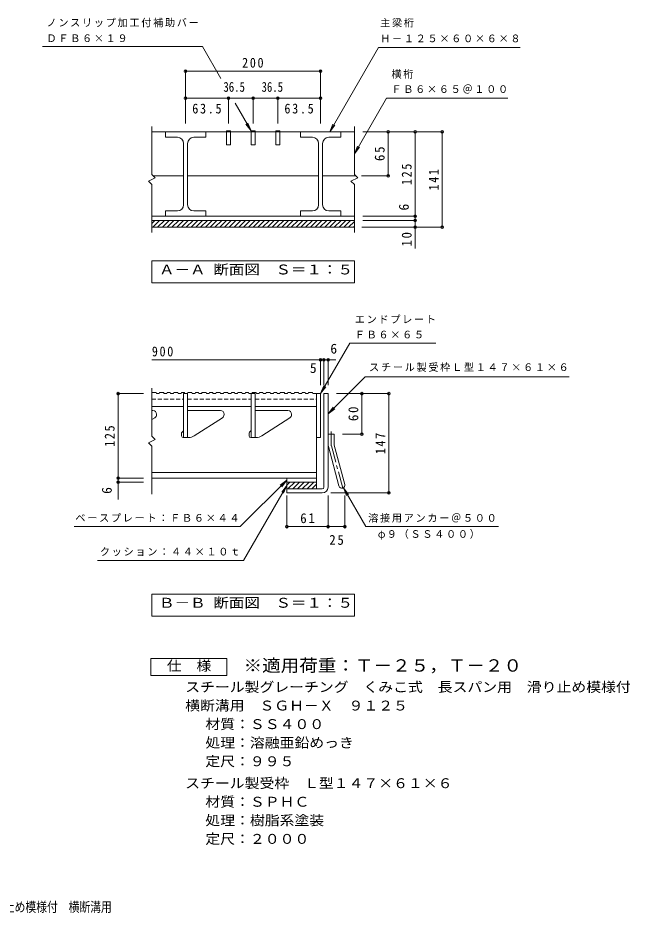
# Model space of a CAD drawing. Units: millimetres on the paper, enlarged 10 times, with parts at other scales. Extents: x -1787 to 1840, y -1371 to 1329.
# Drawn here: x 26 to 1840, y -1323 to 1329 of the extents above; entities that cross this region are included whole.
import ezdxf
from ezdxf.enums import TextEntityAlignment as Align

# ---------------------------------------------------------------- set-up
doc = ezdxf.new("R2010")
doc.units = ezdxf.units.MM
doc.header["$LTSCALE"] = 10
doc.header["$PDMODE"] = 32
doc.header["$PDSIZE"] = 8
doc.linetypes.add('CHAIN1', pattern=[8, 5, -1, 1, -1])
doc.linetypes.add('DASHED1', pattern=[1.8, 1.2, -0.6])
for name, color, linetype, lineweight in [('A-1', 2, 'Continuous', 9), ('A-2', 3, 'Continuous', 9), ('A-4', 7, 'Continuous', 9), ('A-A', 3, 'Continuous', 9), ('F-4_F-4ﾚｲﾔ', 2, 'Continuous', 9)]:
    doc.layers.add(name, color=color, linetype=linetype, lineweight=lineweight)
doc.layers.add('F-5_F-5ﾚｲﾔ', color=2, linetype='Continuous')
doc.styles.add('ＭＳ ゴシック', font='')
doc.styles.get('ＭＳ ゴシック').set_extended_font_data('MS Gothic')

msp = doc.modelspace()

# ---------------------------------------------------------------- linework, layer by layer
at = {"layer": 'A-1'}
for p, q in [((423.28, 729.46), (1023.28, 729.46)), ((423.28, 720.52), (432.23, 729.46)), ((426.37, 709.46), (446.37, 729.46)), ((440.51, 709.46), (460.51, 729.46)), ((454.65, 709.46), (474.65, 729.46)), ((468.79, 709.46), (488.79, 729.46)), ((482.93, 709.46), (502.94, 729.46)), ((497.08, 709.46), (517.08, 729.46)), ((511.22, 709.46), (531.22, 729.46)), ((525.36, 709.46), (545.36, 729.46)), ((539.5, 709.46), (559.5, 729.46)), ((553.64, 709.46), (573.64, 729.46)), ((567.79, 709.46), (587.79, 729.46)), ((581.93, 709.46), (601.93, 729.46)), ((596.07, 709.46), (616.07, 729.46)), ((610.21, 709.46), (630.21, 729.46)), ((624.35, 709.46), (644.35, 729.46)), ((638.5, 709.46), (658.5, 729.46)), ((652.64, 709.46), (672.64, 729.46)), ((666.78, 709.46), (686.78, 729.46)), ((680.92, 709.46), (700.92, 729.46)), ((695.06, 709.46), (715.06, 729.46)), ((709.21, 709.46), (729.21, 729.46)), ((723.35, 709.46), (743.35, 729.46)), ((737.49, 709.46), (757.49, 729.46)), ((751.63, 709.46), (771.63, 729.46)), ((765.77, 709.46), (785.77, 729.46)), ((779.91, 709.46), (799.92, 729.46)), ((794.06, 709.46), (814.06, 729.46)), ((808.2, 709.46), (828.2, 729.46)), ((822.34, 709.46), (842.34, 729.46)), ((836.48, 709.46), (856.48, 729.46)), ((850.62, 709.46), (870.62, 729.46)), ((864.77, 709.46), (884.77, 729.46)), ((878.91, 709.46), (898.91, 729.46)), ((893.05, 709.46), (913.05, 729.46)), ((907.19, 709.46), (927.19, 729.46)), ((921.33, 709.46), (941.33, 729.46)), ((935.48, 709.46), (955.48, 729.46)), ((949.62, 709.46), (969.62, 729.46)), ((963.76, 709.46), (983.76, 729.46)), ((977.9, 709.46), (997.9, 729.46)), ((992.04, 709.46), (1012.04, 729.46)), ((1006.19, 709.46), (1023.28, 726.56)), ((423.28, 709.46), (1023.28, 709.46)), ((1020.33, 709.46), (1023.28, 712.42)), ((933.28, 216.02), (945.28, 216.02)), ((933.28, -60.98), (933.28, 216.02)), ((945.28, -60.98), (945.28, 216.02)), ((945.28, 96.02), (963.28, 96.02)), ((963.28, 68.39), (963.28, 96.02)), ((946.51, 59.07), (977.69, -57.31)), ((963.89, 63.73), (995.08, -52.65)), ((823.28, -45.98), (823.28, -77.98)), ((823.28, -45.98), (911.28, -45.98)), ((823.28, -55.12), (832.42, -45.98)), ((826.57, -65.98), (846.57, -45.98)), ((840.71, -65.98), (860.71, -45.98)), ((854.85, -65.98), (874.85, -45.98)), ((868.99, -65.98), (888.99, -45.98)), ((883.13, -65.98), (903.13, -45.98)), ((897.28, -65.98), (911.28, -51.97)), ((911.28, -45.98), (911.28, -65.98)), ((928.28, -65.98), (823.28, -65.98)), ((928.28, -77.98), (823.28, -77.98))]:
    msp.add_line(p, q, dxfattribs=at)
at = {"layer": 'A-1', "linetype": 'CHAIN1'}
for p, q in [((954.28, 68.39), (954.28, 103.63)), ((955.2, 61.4), (990.12, -68.93))]:
    msp.add_line(p, q, dxfattribs=at)
at = {"layer": 'A-1'}
for centre, radius, start, end in [((981.28, 68.39), 36, 180, 195), ((981.28, 68.39), 18, 180, 195.00002), ((986.38, -54.98), 9, 195.00014, 14.99991), ((928.28, -60.98), 5, 270, 0), ((928.28, -60.98), 17, 270, 0)]:
    msp.add_arc(centre, radius, start, end, dxfattribs=at)
at = {"layer": 'A-1', "linetype": 'CHAIN1'}
msp.add_arc((981.28, 68.39), 27, 180, 194.99995, dxfattribs=at)
at = {"layer": 'A-2'}
for p, q in [((423.28, 1007.46), (423.28, 865.46)), ((423.28, 991.46), (1023.28, 991.46)), ((463.28, 991.46), (463.28, 975.46)), ((583.28, 991.46), (583.28, 975.46)), ((644.28, 994.46), (644.28, 953.46)), ((656.28, 994.46), (644.28, 994.46)), ((656.28, 994.46), (656.28, 953.46)), ((717.28, 994.46), (717.28, 953.46)), ((729.28, 994.46), (717.28, 994.46)), ((729.28, 994.46), (729.28, 953.46)), ((790.28, 994.46), (790.28, 953.46)), ((802.28, 994.46), (790.28, 994.46)), ((802.28, 994.46), (802.28, 953.46)), ((863.28, 991.46), (863.28, 975.46)), ((983.28, 991.46), (983.28, 975.46)), ((1023.28, 1007.46), (1023.28, 865.46)), ((499.28, 975.46), (463.28, 975.46)), ((517.28, 775.46), (517.28, 957.46)), ((529.28, 775.46), (529.28, 957.46)), ((547.28, 975.46), (583.28, 975.46)), ((899.28, 975.46), (863.28, 975.46)), ((917.28, 775.46), (917.28, 957.46)), ((929.28, 775.46), (929.28, 957.46)), ((947.28, 975.46), (983.28, 975.46)), ((644.28, 953.46), (656.28, 953.46)), ((717.28, 953.46), (729.28, 953.46)), ((790.28, 953.46), (802.28, 953.46)), ((427.28, 861.46), (517.28, 861.46)), ((529.28, 861.46), (917.28, 861.46)), ((929.28, 861.46), (1027.28, 861.46)), ((423.28, 835.46), (423.28, 693.46)), ((1023.28, 835.46), (1023.28, 693.46)), ((463.28, 757.46), (463.28, 741.46)), ((499.28, 757.46), (463.28, 757.46)), ((547.28, 757.46), (583.28, 757.46)), ((583.28, 757.46), (583.28, 741.46)), ((863.28, 757.46), (863.28, 741.46)), ((899.28, 757.46), (863.28, 757.46)), ((947.28, 757.46), (983.28, 757.46)), ((983.28, 757.46), (983.28, 741.46)), ((423.28, 741.46), (1023.28, 741.46)), ((423.28, 232.02), (423.28, 90.02)), ((517.28, 216.02), (517.28, 86.02)), ((529.28, 216.02), (529.28, 86.02)), ((717.28, 86.02), (717.28, 216.02)), ((729.28, 86.02), (729.28, 216.02)), ((911.28, 216.02), (911.28, -45.98)), ((923.28, 216.02), (923.28, 86.02)), ((423.28, 178.02), (517.28, 178.02)), ((426.68, 166.02), (423.28, 166.02)), ((529.28, 178.02), (717.28, 178.02)), ((626.68, 166.02), (529.28, 166.02)), ((729.28, 178.02), (911.28, 178.02)), ((826.68, 166.02), (729.28, 166.02)), ((432.43, 144.89), (423.28, 138.98)), ((437.28, 153.79), (437.28, 155.42)), ((632.43, 144.89), (548.71, 90.82)), ((637.28, 153.79), (637.28, 155.42)), ((832.43, 144.89), (748.71, 90.82)), ((837.28, 153.79), (837.28, 155.42)), ((511.28, 97.95), (511.28, 91.02)), ((515.82, 104.56), (512.75, 101.49)), ((516.28, 86.02), (532.43, 86.02)), ((711.28, 97.95), (711.28, 91.02)), ((715.82, 104.56), (712.74, 101.49)), ((716.28, 86.02), (732.43, 86.02)), ((911.28, 86.02), (923.28, 86.02)), ((423.28, 60.02), (423.28, -81.98)), ((423.28, -17.98), (911.28, -17.98)), ((423.28, -33.98), (911.28, -33.98)), ((823.28, -33.98), (823.28, -45.98))]:
    msp.add_line(p, q, dxfattribs=at)
at = {"layer": 'A-2', "linetype": 'DASHED1'}
for p, q in [((423.28, 200.02), (517.28, 200.02)), ((529.28, 200.02), (717.28, 200.02)), ((729.28, 200.02), (911.28, 200.02))]:
    msp.add_line(p, q, dxfattribs=at)
at = {"layer": 'A-2'}
for points in [[(423.28, 865.46), (433.28, 855.46), (413.28, 845.46), (423.28, 835.46)], [(1023.28, 865.46), (1033.28, 855.46), (1013.28, 845.46), (1023.28, 835.46)], [(423.28, 90.02), (433.28, 80.02), (413.28, 70.02), (423.28, 60.02)]]:
    msp.add_lwpolyline(points, dxfattribs=at)
for centre, radius, start, end in [((499.28, 957.46), 18, 0, 90), ((547.28, 957.46), 18, 90, 180), ((899.28, 957.46), 18, 0, 90), ((947.28, 957.46), 18, 90, 180), ((499.28, 775.46), 18, 270, 0), ((547.28, 775.46), 18, 180, 270), ((899.28, 775.46), 18, 270, 0), ((947.28, 775.46), 18, 180, 270), ((426.68, 155.42), 10.6, 0, 90), ((626.68, 155.42), 10.6, 0, 90), ((826.68, 155.42), 10.6, 0, 90), ((426.68, 153.79), 10.6, 302.85582, 0), ((626.68, 153.79), 10.6, 302.85582, 0), ((826.68, 153.79), 10.6, 302.85582, 0), ((512.28, 108.09), 5, 315, 0), ((712.28, 108.09), 5, 315, 0), ((516.28, 97.95), 5, 135, 180), ((516.28, 91.02), 5, 180, 270), ((532.43, 116.02), 30, 270, 302.85574), ((716.28, 97.95), 5, 135, 180), ((716.28, 91.02), 5, 180, 270), ((732.43, 116.02), 30, 270, 302.85574)]:
    msp.add_arc(centre, radius, start, end, dxfattribs=at)
at = {"layer": 'A-4'}
for p, q in [((99.65, 1244.46), (572.94, 1244.46)), ((627.46, 1150.04), (572.94, 1244.46)), ((950.35, 991.46), (1094.69, 1241.46)), ((1514.85, 1241.46), (1094.69, 1241.46)), ((523.28, 1016.46), (523.28, 1174.46)), ((523.28, 1171.46), (923.28, 1171.46)), ((923.28, 1016.46), (923.28, 1174.46)), ((523.28, 1091.46), (923.28, 1091.46)), ((650.28, 1016.46), (650.28, 1094.46)), ((723.28, 1016.46), (723.28, 1094.46)), ((796.28, 1016.46), (796.28, 1094.46)), ((1023.28, 926.46), (1118.54, 1091.46)), ((1478.24, 1091.46), (1118.54, 1091.46)), ((717.28, 994.46), (669.71, 1076.86)), ((717.28, 994.46), (702.06, 1014.3)), ((717.28, 994.46), (707.71, 1017.56)), ((950.35, 991.46), (959.91, 1014.56)), ((950.35, 991.46), (965.57, 1011.3)), ((1048.28, 991.46), (1286.28, 991.46)), ((1123.28, 861.46), (1123.28, 991.46)), ((1203.28, 646.42), (1203.28, 991.46)), ((1283.28, 709.46), (1283.28, 991.46)), ((1023.28, 926.46), (1032.85, 949.56)), ((1023.28, 926.46), (1038.5, 946.3)), ((1044.28, 861.46), (1126.28, 861.46)), ((1048.28, 741.46), (1206.28, 741.46)), ((1048.28, 729.46), (1206.28, 729.46)), ((1045.19, 709.46), (1286.28, 709.46)), ((923.28, 241.02), (923.28, 319.02)), ((933.28, 241.02), (933.28, 319.02)), ((945.28, 241.02), (945.28, 319.02)), ((423.28, 316.02), (968.73, 316.02)), ((945.28, 156.02), (1055.28, 266.02)), ((1055.28, 266.02), (1660.02, 266.02)), ((923.28, 216.02), (932.85, 239.12)), ((398.28, 216.02), (320.28, 216.02)), ((323.28, -97.94), (323.28, 216.02)), ((923.28, 216.02), (938.5, 235.86)), ((970.28, 216.02), (1125.28, 216.02)), ((1045.28, 96.02), (1045.28, 216.02)), ((1125.28, -77.98), (1125.28, 216.02)), ((945.28, 156.02), (960.5, 175.86)), ((945.28, 156.02), (965.11, 171.24)), ((988.28, 96.02), (1048.28, 96.02)), ((398.28, -33.98), (320.28, -33.98)), ((398.28, -45.98), (320.28, -45.98)), ((823.28, -39.98), (803.45, -55.2)), ((823.28, -39.98), (808.06, -59.81)), ((823.28, -55.98), (695.11, -277.98)), ((823.28, -55.98), (808.06, -75.81)), ((823.28, -55.98), (813.71, -79.07)), ((953.28, -77.98), (1128.28, -77.98)), ((990.88, -62.77), (1006.1, -82.61)), ((990.88, -62.77), (1000.45, -85.87)), ((990.88, -62.77), (1057.4, -177.98)), ((823.28, -85.98), (823.28, -180.98)), ((945.28, -85.98), (945.28, -180.98)), ((995.39, -85.98), (995.39, -180.98)), ((823.28, -177.98), (995.39, -177.98)), ((1057.4, -177.98), (1450.26, -177.98)), ((695.11, -277.98), (262, -277.98))]:
    msp.add_line(p, q, dxfattribs=at)
at = {"layer": 'A-4', "color": 2}
for p, q in [((1023.28, 544.46), (1023.28, 609.46)), ((1023.28, 544.46), (423.28, 544.46)), ((1023.28, -442.98), (1023.28, -377.98)), ((1023.28, -442.98), (423.28, -442.98))]:
    msp.add_line(p, q, dxfattribs=at)
for points in [[(423.28, 544.46), (423.28, 609.46), (1023.28, 609.46)], [(423.28, -442.98), (423.28, -377.98), (1023.28, -377.98)]]:
    msp.add_lwpolyline(points, dxfattribs=at)
at = {"layer": 'A-4'}
for points in [[(923.28, 216.02), (1009.88, 366.02), (1264.58, 366.02)], [(823.28, -39.98), (685.28, -177.98), (192.83, -177.98)]]:
    msp.add_lwpolyline(points, dxfattribs=at)
for p in [(523.28, 1171.46), (923.28, 1171.46), (523.28, 1091.46), (650.28, 1091.46), (723.28, 1091.46), (796.28, 1091.46), (923.28, 1091.46), (1123.28, 991.46), (1203.28, 991.46), (1283.28, 991.46), (1123.28, 861.46), (1203.28, 741.46), (1203.28, 729.46), (1203.28, 709.46), (1283.28, 709.46), (923.28, 316.02), (933.28, 316.02), (945.28, 316.02), (323.28, 216.02), (1045.28, 216.02), (1125.28, 216.02), (1045.28, 96.02), (323.28, -33.98), (323.28, -45.98), (1125.28, -77.98), (823.28, -177.98), (945.28, -177.98), (995.39, -177.98)]:
    msp.add_point(p, dxfattribs=at)
at = {"layer": 'A-A'}
for p, q in [((423.77, 219.02), (423.28, 217.61)), ((423.77, 219.02), (435.77, 219.02)), ((435.77, 219.02), (436.8, 216.02)), ((436.8, 216.02), (445.3, 216.02)), ((446.33, 219.02), (445.3, 216.02)), ((446.33, 219.02), (458.33, 219.02)), ((458.33, 219.02), (459.36, 216.02)), ((459.36, 216.02), (467.86, 216.02)), ((468.89, 219.02), (467.86, 216.02)), ((468.89, 219.02), (477.89, 219.02)), ((477.89, 219.02), (478.92, 216.02)), ((478.92, 216.02), (487.17, 216.02)), ((488.2, 219.02), (487.17, 216.02)), ((488.2, 219.02), (500.2, 219.02)), ((500.2, 219.02), (501.23, 216.02)), ((501.23, 216.02), (509.73, 216.02)), ((510.76, 219.02), (509.73, 216.02)), ((510.76, 219.02), (519.76, 219.02)), ((517.28, 216.02), (529.03, 216.02)), ((519.76, 219.02), (520.79, 216.02)), ((530.07, 219.02), (529.03, 216.02)), ((530.07, 219.02), (542.07, 219.02)), ((542.07, 219.02), (543.1, 216.02)), ((543.1, 216.02), (551.6, 216.02)), ((552.63, 219.02), (551.6, 216.02)), ((552.63, 219.02), (561.63, 219.02)), ((561.63, 219.02), (562.66, 216.02)), ((562.66, 216.02), (570.9, 216.02)), ((571.93, 219.02), (570.9, 216.02)), ((571.93, 219.02), (583.93, 219.02)), ((583.93, 219.02), (584.97, 216.02)), ((584.97, 216.02), (593.46, 216.02)), ((594.5, 219.02), (593.46, 216.02)), ((594.5, 219.02), (603.5, 219.02)), ((603.5, 219.02), (604.53, 216.02)), ((604.53, 216.02), (612.77, 216.02)), ((613.8, 219.02), (612.77, 216.02)), ((613.8, 219.02), (625.8, 219.02)), ((625.8, 219.02), (626.83, 216.02)), ((626.83, 216.02), (635.33, 216.02)), ((636.36, 219.02), (635.33, 216.02)), ((636.36, 219.02), (648.36, 219.02)), ((648.36, 219.02), (649.39, 216.02)), ((649.39, 216.02), (657.89, 216.02)), ((658.92, 219.02), (657.89, 216.02)), ((658.92, 219.02), (667.92, 219.02)), ((667.92, 219.02), (668.96, 216.02)), ((668.96, 216.02), (677.2, 216.02)), ((678.23, 219.02), (677.2, 216.02)), ((678.23, 219.02), (690.23, 219.02)), ((690.23, 219.02), (691.26, 216.02)), ((691.26, 216.02), (699.76, 216.02)), ((700.79, 219.02), (699.76, 216.02)), ((700.79, 219.02), (709.79, 219.02)), ((709.79, 219.02), (710.82, 216.02)), ((710.82, 216.02), (729.28, 216.02)), ((720.1, 219.02), (719.07, 216.02)), ((720.1, 219.02), (732.1, 219.02)), ((732.1, 219.02), (733.13, 216.02)), ((733.13, 216.02), (741.63, 216.02)), ((742.66, 219.02), (741.63, 216.02)), ((742.66, 219.02), (751.66, 219.02)), ((751.66, 219.02), (752.69, 216.02)), ((752.69, 216.02), (760.94, 216.02)), ((761.97, 219.02), (760.94, 216.02)), ((761.97, 219.02), (773.97, 219.02)), ((773.97, 219.02), (775, 216.02)), ((775, 216.02), (783.5, 216.02)), ((784.53, 219.02), (783.5, 216.02)), ((784.53, 219.02), (793.53, 219.02)), ((793.53, 219.02), (794.56, 216.02)), ((794.56, 216.02), (802.81, 216.02)), ((803.84, 219.02), (802.81, 216.02)), ((803.84, 219.02), (815.84, 219.02)), ((815.84, 219.02), (816.87, 216.02)), ((816.87, 216.02), (825.37, 216.02)), ((826.4, 219.02), (825.37, 216.02)), ((826.4, 219.02), (835.4, 219.02)), ((835.4, 219.02), (836.43, 216.02)), ((836.43, 216.02), (844.68, 216.02)), ((845.71, 219.02), (844.68, 216.02)), ((845.71, 219.02), (857.71, 219.02)), ((857.71, 219.02), (858.74, 216.02)), ((858.74, 216.02), (867.24, 216.02)), ((868.27, 219.02), (867.24, 216.02)), ((868.27, 219.02), (877.27, 219.02)), ((877.27, 219.02), (878.3, 216.02)), ((878.3, 216.02), (886.55, 216.02)), ((887.58, 219.02), (886.55, 216.02)), ((887.58, 219.02), (899.58, 219.02)), ((899.58, 219.02), (900.61, 216.02)), ((900.61, 216.02), (923.28, 216.02))]:
    msp.add_line(p, q, dxfattribs=at)
at = {"layer": 'F-4_F-4ﾚｲﾔ'}
msp.add_lwpolyline([(420, -618.57), (420, -568.57), (645, -568.57), (645, -618.57)], close=True, dxfattribs=at)

# ---------------------------------------------------------------- texts
at = {"layer": 'A-4', "color": 2, "style": 'ＭＳ ゴシック'}
for s, width, p in [('36.5', 0.8, (635.28, 1101.46)), ('36.5', 0.8, (748.28, 1101.46)), ('Ａ－Ａ 断面図\u3000Ｓ＝１：５', 1.15, (444.53, 560.43)), ('Ｂ－Ｂ 断面図\u3000Ｓ＝１：５', 1.15, (444.53, -427.01))]:
    msp.add_text(s, height=29.33, dxfattribs=dict(at, width=width)).set_placement(p, align=Align.BOTTOM_LEFT)
for p in [(1193.28, 758.61), (313.28, -80.8)]:
    msp.add_text('6', height=29.33, rotation=90, dxfattribs=at).set_placement(p, align=Align.BOTTOM_LEFT)
for s, p in [('6', (952.21, 326.02)), ('5', (891.46, 268.69))]:
    msp.add_text(s, height=29.33, dxfattribs=at).set_placement(p, align=Align.BOTTOM_LEFT)
at = {"layer": 'A-4', "char_height": 21.99, "attachment_point": 7, "style": 'ＭＳ ゴシック'}
for s, insert in [('\\T1.17;ノンスリップ加工付補助バー', (111.19, 1301.59)), ('\\T1.17;主梁桁', (1099.85, 1301.11)), ('\\T1.17;ＤＦＢ６×１９', (111.19, 1257.41)), ('\\T1.17;Ｈ－１２５×６０×６×８', (1099.85, 1256.92)), ('\\T1.17;横桁', (1133.24, 1149.13)), ('\\T1.17;ＦＢ６×６５＠１００', (1133.24, 1104.94)), ('\\T1.17;エンドプレート', (1024.58, 423.69)), ('\\T1.17;ＦＢ６×６５', (1024.58, 379.5)), ('\\T1.17;スチール製受枠Ｌ型１４７×６１×６', (1067.07, 280.7)), ('\\T1.17;ベースプレート：ＦＢ６×４４', (196.84, -164.31)), ('\\T1.17;溶接用アンカー＠５００', (1064.3, -166)), ('\\T1.17;φ９（ＳＳ４００）', (1092.8, -217)), ('\\T1.17;クッション：４４×１０ｔ', (269.38, -265.53))]:
    msp.add_mtext(s, dxfattribs=dict(at, insert=insert))
at = {"layer": 'A-4', "color": 2, "char_height": 29.33, "attachment_point": 7, "style": 'ＭＳ ゴシック'}
for s, insert in [('\\T1.27;\\W0.9;200', (690.78, 1181.46)), ('\\T1.28;\\W0.9;63.5', (543.03, 1045.67)), ('\\T1.28;\\W0.9;63.5', (816.03, 1045.67)), ('\\T1.27;\\W0.9;900', (423.28, 326.02)), ('\\T1.27;\\W0.95;61', (863.03, -167.98)), ('\\T1.27;\\W0.95;25', (949.08, -232.23))]:
    msp.add_mtext(s, dxfattribs=dict(at, insert=insert))
at = {"layer": 'A-4', "color": 2, "char_height": 29.33, "attachment_point": 7, "rotation": 90, "style": 'ＭＳ ゴシック'}
for s, insert in [('\\T1.27;\\W0.95;65', (1113.28, 905.21)), ('\\T1.27;\\W0.9;125', (1193.28, 833.96)), ('\\T1.27;\\W0.9;141', (1273.28, 817.96)), ('\\T1.27;\\W0.95;10', (1193.28, 651.86)), ('\\T1.27;\\W0.95;60', (1035.28, 134.77)), ('\\T1.27;\\W0.9;125', (313.28, 58.52)), ('\\T1.27;\\W0.9;147', (1115.28, 36.52))]:
    msp.add_mtext(s, dxfattribs=dict(at, insert=insert))
at = {"layer": 'F-4_F-4ﾚｲﾔ', "style": 'ＭＳ ゴシック', "width": 1.1}
for s, p in [('仕\u3000様', (467.5, -613.57)), ('材質：ＳＳ４００', (581.8, -786.49)), ('処理：溶融亜鉛めっき', (581.8, -841.49)), ('定尺：９９５', (581.8, -896.49)), ('スチール製受枠\u3000Ｌ型１４７×６１×６', (522.09, -961.49)), ('材質：ＳＰＨＣ', (581.8, -1016.49)), ('処理：樹脂系塗装', (581.8, -1071.49)), ('定尺：２０００', (581.8, -1126.49))]:
    msp.add_text(s, height=29.33, dxfattribs=at).set_placement(p, align=Align.BOTTOM_LEFT)
at = {"layer": 'F-5_F-5ﾚｲﾔ', "color": 3, "style": 'ＭＳ ゴシック', "width": 1.1}
msp.add_text('※適用荷重：Ｔ－２５，Ｔ－２０', height=36.66, dxfattribs=at).set_placement((695, -618.57), align=Align.BOTTOM_LEFT)
at = {"layer": 'F-5_F-5ﾚｲﾔ', "style": 'ＭＳ ゴシック'}
for s, width, p in [('スチール製グレーチング\u3000くみこ式\u3000長スパン用\u3000滑り止め模様付', 1.1, (522.09, -676.49)), ('横断溝用\u3000ＳＧＨ－Ｘ\u3000９１２５', 1.1, (522.09, -731.49)), ('スチール製グレーチング\u3000くみこ式\u3000長スパン用\u3000滑り止め模様付\u3000横断溝用', 0.8, (-815.45, -1328.11))]:
    msp.add_text(s, height=29.33, dxfattribs=dict(at, width=width)).set_placement(p, align=Align.BOTTOM_LEFT)

doc.saveas('drawing.dxf')
